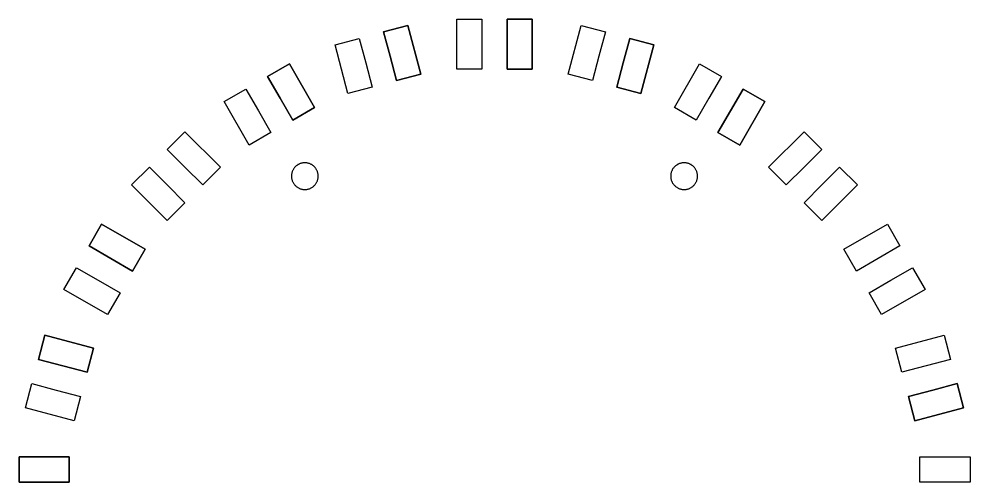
# Model space of a CAD drawing. Extents: x 89 to 208, y 46 to 165.
# Drawn here: x 91.9 to 205.4, y 106.8 to 162.1 of the extents above; entities that cross this region are included whole.
import ezdxf

# ---------------------------------------------------------------- set-up
doc = ezdxf.new("R2010")
doc.units = 0
doc.layers.get('0').update_dxf_attribs({"linetype": 'CONTINUOUS'})

# ---------------------------------------------------------------- blocks, each defined once
blk = doc.blocks.new('BLOCK_18')
at = {"color": 7}
blk.add_lwpolyline([(199.45, 106.8), (199.45, 109.8), (205.45, 109.8), (205.45, 106.8), (202.45, 106.8), (199.45, 106.8)], dxfattribs=at)
blk = doc.blocks.new('BLOCK_19')
at = {"color": 7}
blk.add_lwpolyline([(196.55, 122.79), (202.35, 124.34), (203.12, 121.44), (200.23, 120.66), (197.33, 119.89), (196.55, 122.79)], dxfattribs=at)
blk = doc.blocks.new('BLOCK_20')
at = {"color": 7}
blk.add_lwpolyline([(203.9, 118.54), (201, 117.77), (198.1, 116.99), (198.88, 114.09), (204.68, 115.65), (203.9, 118.54)], dxfattribs=at)
blk = doc.blocks.new('BLOCK_21')
at = {"color": 7}
blk.add_lwpolyline([(193.4, 129.38), (195.99, 130.88), (198.59, 132.38), (200.09, 129.78), (194.9, 126.78), (193.4, 129.38)], dxfattribs=at)
blk = doc.blocks.new('BLOCK_22')
at = {"color": 7}
blk.add_lwpolyline([(191.9, 131.98), (190.4, 134.58), (195.59, 137.58), (197.09, 134.98), (194.49, 133.48), (191.9, 131.98)], dxfattribs=at)
blk = doc.blocks.new('BLOCK_23')
at = {"color": 7}
blk.add_lwpolyline([(187.76, 138.01), (185.64, 140.13), (187.76, 142.25), (189.88, 144.37), (192.01, 142.25), (187.76, 138.01)], dxfattribs=at)
blk = doc.blocks.new('BLOCK_24')
at = {"color": 7}
blk.add_lwpolyline([(181.4, 144.37), (185.64, 148.61), (187.76, 146.49), (185.64, 144.37), (183.52, 142.25), (181.4, 144.37)], dxfattribs=at)
blk = doc.blocks.new('BLOCK_25')
at = {"color": 7}
blk.add_lwpolyline([(170.17, 151.5), (173.17, 156.7), (175.77, 155.2), (174.27, 152.6), (172.77, 150), (170.17, 151.5)], dxfattribs=at)
blk = doc.blocks.new('BLOCK_26')
at = {"color": 7}
blk.add_lwpolyline([(175.37, 148.5), (176.87, 151.1), (178.37, 153.7), (180.97, 152.2), (177.97, 147), (175.37, 148.5)], dxfattribs=at)
blk = doc.blocks.new('BLOCK_27')
at = {"color": 7}
blk.add_lwpolyline([(164.06, 156.83), (164.83, 159.73), (167.73, 158.96), (166.18, 153.16), (163.28, 153.94), (164.06, 156.83)], dxfattribs=at)
blk = doc.blocks.new('BLOCK_28')
at = {"color": 7}
blk.add_lwpolyline([(160.38, 154.71), (157.48, 155.49), (159.04, 161.29), (161.93, 160.51), (161.16, 157.61), (160.38, 154.71)], dxfattribs=at)
blk = doc.blocks.new('BLOCK_29')
at = {"color": 7}
blk.add_lwpolyline([(150.2, 156.05), (150.2, 159.05), (150.2, 162.05), (153.2, 162.05), (153.2, 156.05), (150.2, 156.05)], dxfattribs=at)
blk = doc.blocks.new('BLOCK_30')
at = {"color": 7}
blk.add_lwpolyline([(144.2, 156.05), (144.2, 162.05), (147.2, 162.05), (147.2, 159.05), (147.2, 156.05), (144.2, 156.05)], dxfattribs=at)
blk = doc.blocks.new('BLOCK_31')
at = {"color": 7}
blk.add_lwpolyline([(138.35, 161.29), (135.46, 160.51), (136.23, 157.61), (137.01, 154.71), (139.91, 155.49), (138.35, 161.29)], dxfattribs=at)
blk = doc.blocks.new('BLOCK_32')
at = {"color": 7}
blk.add_lwpolyline([(134.11, 153.94), (131.21, 153.16), (129.66, 158.96), (132.56, 159.73), (133.34, 156.83), (134.11, 153.94)], dxfattribs=at)
blk = doc.blocks.new('BLOCK_33')
at = {"color": 7}
blk.add_lwpolyline([(119.42, 147), (116.42, 152.2), (119.02, 153.7), (120.52, 151.1), (122.02, 148.5), (119.42, 147)], dxfattribs=at)
blk = doc.blocks.new('BLOCK_34')
at = {"color": 7}
blk.add_lwpolyline([(124.62, 150), (123.12, 152.6), (121.62, 155.2), (124.22, 156.7), (127.22, 151.5), (124.62, 150)], dxfattribs=at)
blk = doc.blocks.new('BLOCK_35')
at = {"color": 7}
blk.add_lwpolyline([(109.63, 146.49), (111.75, 144.37), (113.87, 142.25), (115.99, 144.37), (111.75, 148.61), (109.63, 146.49)], dxfattribs=at)
blk = doc.blocks.new('BLOCK_36')
at = {"color": 7}
blk.add_lwpolyline([(109.63, 138.01), (105.39, 142.25), (107.51, 144.37), (109.63, 142.25), (111.75, 140.13), (109.63, 138.01)], dxfattribs=at)
blk = doc.blocks.new('BLOCK_37')
at = {"color": 7}
blk.add_lwpolyline([(102.5, 126.78), (97.3, 129.78), (98.8, 132.38), (101.4, 130.88), (104, 129.38), (102.5, 126.78)], dxfattribs=at)
blk = doc.blocks.new('BLOCK_38')
at = {"color": 7}
blk.add_lwpolyline([(105.5, 131.98), (102.9, 133.48), (100.3, 134.98), (101.8, 137.58), (107, 134.58), (105.5, 131.98)], dxfattribs=at)
blk = doc.blocks.new('BLOCK_39')
at = {"color": 7}
blk.add_lwpolyline([(95.04, 124.34), (94.27, 121.44), (97.17, 120.66), (100.06, 119.89), (100.84, 122.79), (95.04, 124.34)], dxfattribs=at)
blk = doc.blocks.new('BLOCK_40')
at = {"color": 7}
blk.add_lwpolyline([(98.51, 114.09), (92.71, 115.65), (93.49, 118.54), (96.39, 117.77), (99.29, 116.99), (98.51, 114.09)], dxfattribs=at)
blk = doc.blocks.new('BLOCK_42')
at = {"color": 7}
blk.add_lwpolyline([(97.95, 109.8), (97.95, 106.8), (94.95, 106.8), (91.95, 106.8), (91.95, 109.8), (97.95, 109.8)], dxfattribs=at)
blk = doc.blocks.new('BLOCK_58')
at = {"color": 7}
blk.add_lwpolyline([(201, 117.77), (203.9, 118.54), (204.68, 115.65), (198.88, 114.09), (198.1, 116.99), (201, 117.77)], dxfattribs=at)
blk = doc.blocks.new('BLOCK_59')
at = {"color": 7}
blk.add_lwpolyline([(195.99, 130.88), (198.59, 132.38), (200.09, 129.78), (194.9, 126.78), (193.4, 129.38), (195.99, 130.88)], dxfattribs=at)
blk = doc.blocks.new('BLOCK_60')
at = {"color": 7}
blk.add_lwpolyline([(187.76, 142.25), (185.64, 140.13), (187.76, 138.01), (192.01, 142.25), (189.88, 144.37), (187.76, 142.25)], dxfattribs=at)
blk = doc.blocks.new('BLOCK_61')
at = {"color": 7}
blk.add_lwpolyline([(176.87, 151.1), (175.37, 148.5), (177.97, 147), (180.97, 152.2), (178.37, 153.7), (176.87, 151.1)], dxfattribs=at)
blk = doc.blocks.new('BLOCK_62')
at = {"color": 7}
blk.add_lwpolyline([(164.06, 156.83), (163.28, 153.94), (166.18, 153.16), (167.73, 158.96), (164.83, 159.73), (164.06, 156.83)], dxfattribs=at)
blk = doc.blocks.new('BLOCK_63')
at = {"color": 7}
blk.add_lwpolyline([(150.2, 159.05), (150.2, 156.05), (153.2, 156.05), (153.2, 162.05), (150.2, 162.05), (150.2, 159.05)], dxfattribs=at)
blk = doc.blocks.new('BLOCK_64')
at = {"color": 7}
blk.add_lwpolyline([(136.23, 157.61), (135.46, 160.51), (138.35, 161.29), (139.91, 155.49), (137.01, 154.71), (136.23, 157.61)], dxfattribs=at)
blk = doc.blocks.new('BLOCK_65')
at = {"color": 7}
blk.add_lwpolyline([(123.12, 152.6), (124.62, 150), (127.22, 151.5), (124.22, 156.7), (121.62, 155.2), (123.12, 152.6)], dxfattribs=at)
blk = doc.blocks.new('BLOCK_66')
at = {"color": 7}
blk.add_lwpolyline([(111.75, 144.37), (109.63, 146.49), (111.75, 148.61), (115.99, 144.37), (113.87, 142.25), (111.75, 144.37)], dxfattribs=at)
blk = doc.blocks.new('BLOCK_67')
at = {"color": 7}
blk.add_lwpolyline([(102.9, 133.48), (105.5, 131.98), (107, 134.58), (101.8, 137.58), (100.3, 134.98), (102.9, 133.48)], dxfattribs=at)
blk = doc.blocks.new('BLOCK_68')
at = {"color": 7}
blk.add_lwpolyline([(97.17, 120.66), (94.27, 121.44), (95.04, 124.34), (100.84, 122.79), (100.06, 119.89), (97.17, 120.66)], dxfattribs=at)
blk = doc.blocks.new('BLOCK_69')
at = {"color": 7}
blk.add_lwpolyline([(94.95, 106.8), (97.95, 106.8), (97.95, 109.8), (91.95, 109.8), (91.95, 106.8), (94.95, 106.8)], dxfattribs=at)
blk = doc.blocks.new('BLOCK_75')
at = {"color": 7}
blk.add_open_spline([(124.46, 143.3), (124.46, 143.36), (124.46, 143.41), (124.47, 143.47), (124.48, 143.52), (124.48, 143.57), (124.49, 143.63), (124.5, 143.68), (124.52, 143.73), (124.53, 143.78), (124.55, 143.83), (124.57, 143.88), (124.59, 143.93), (124.61, 143.97), (124.63, 144.02), (124.65, 144.07), (124.68, 144.11), (124.71, 144.16), (124.73, 144.2), (124.76, 144.24), (124.79, 144.28), (124.83, 144.32), (124.86, 144.36), (124.89, 144.4), (124.93, 144.44), (124.97, 144.47), (125, 144.51), (125.04, 144.54), (125.08, 144.57), (125.12, 144.6), (125.17, 144.63), (125.21, 144.66), (125.25, 144.69), (125.3, 144.71), (125.34, 144.74), (125.39, 144.76), (125.44, 144.78), (125.49, 144.8), (125.54, 144.82), (125.59, 144.83), (125.64, 144.85), (125.69, 144.86), (125.74, 144.87), (125.79, 144.88), (125.84, 144.89), (125.9, 144.9), (125.95, 144.9), (126.01, 144.9), (126.06, 144.9), (126.12, 144.9), (126.17, 144.9), (126.23, 144.9), (126.28, 144.89), (126.33, 144.88), (126.38, 144.87), (126.44, 144.86), (126.49, 144.85), (126.54, 144.83), (126.59, 144.82), (126.64, 144.8), (126.68, 144.78), (126.73, 144.76), (126.78, 144.74), (126.82, 144.71), (126.87, 144.69), (126.91, 144.66), (126.96, 144.63), (127, 144.6), (127.04, 144.57), (127.08, 144.54), (127.12, 144.51), (127.16, 144.47), (127.19, 144.44), (127.23, 144.4), (127.26, 144.36), (127.3, 144.32), (127.33, 144.28), (127.36, 144.24), (127.39, 144.2), (127.42, 144.16), (127.44, 144.11), (127.47, 144.07), (127.49, 144.02), (127.52, 143.97), (127.54, 143.93), (127.56, 143.88), (127.57, 143.83), (127.59, 143.78), (127.61, 143.73), (127.62, 143.68), (127.63, 143.63), (127.64, 143.57), (127.65, 143.52), (127.65, 143.47), (127.66, 143.41), (127.66, 143.36), (127.66, 143.3), (127.66, 143.25), (127.66, 143.19), (127.65, 143.14), (127.65, 143.09), (127.64, 143.03), (127.63, 142.98), (127.62, 142.93), (127.61, 142.88), (127.59, 142.83), (127.57, 142.78), (127.56, 142.73), (127.54, 142.68), (127.52, 142.63), (127.49, 142.59), (127.47, 142.54), (127.44, 142.5), (127.42, 142.45), (127.39, 142.41), (127.36, 142.37), (127.33, 142.33), (127.3, 142.29), (127.26, 142.25), (127.23, 142.21), (127.19, 142.17), (127.16, 142.14), (127.12, 142.1), (127.08, 142.07), (127.04, 142.04), (127, 142.01), (126.96, 141.98), (126.91, 141.95), (126.87, 141.92), (126.82, 141.9), (126.78, 141.87), (126.73, 141.85), (126.68, 141.83), (126.64, 141.81), (126.59, 141.79), (126.54, 141.78), (126.49, 141.76), (126.44, 141.75), (126.38, 141.74), (126.33, 141.73), (126.28, 141.72), (126.23, 141.71), (126.17, 141.71), (126.12, 141.7), (126.06, 141.7), (126.01, 141.7), (125.95, 141.71), (125.9, 141.71), (125.84, 141.72), (125.79, 141.73), (125.74, 141.74), (125.69, 141.75), (125.64, 141.76), (125.59, 141.78), (125.54, 141.79), (125.49, 141.81), (125.44, 141.83), (125.39, 141.85), (125.34, 141.87), (125.3, 141.9), (125.25, 141.92), (125.21, 141.95), (125.17, 141.98), (125.12, 142.01), (125.08, 142.04), (125.04, 142.07), (125, 142.1), (124.97, 142.14), (124.93, 142.17), (124.89, 142.21), (124.86, 142.25), (124.83, 142.29), (124.79, 142.33), (124.76, 142.37), (124.73, 142.41), (124.71, 142.45), (124.68, 142.5), (124.65, 142.54), (124.63, 142.59), (124.61, 142.63), (124.59, 142.68), (124.57, 142.73), (124.55, 142.78), (124.53, 142.83), (124.52, 142.88), (124.5, 142.93), (124.49, 142.98), (124.48, 143.03), (124.48, 143.09), (124.47, 143.14), (124.46, 143.19), (124.46, 143.25), (124.46, 143.3), (124.46, 143.3), (124.46, 143.3), (124.46, 143.3), (124.46, 143.3), (124.46, 143.3), (124.46, 143.3), (124.46, 143.3), (124.46, 143.3), (124.46, 143.3), (124.46, 143.3), (124.46, 143.3), (124.46, 143.3), (124.46, 143.3), (124.46, 143.3), (124.46, 143.3), (124.46, 143.3), (124.46, 143.3), (124.46, 143.3), (124.46, 143.3), (124.46, 143.3), (124.46, 143.3), (124.46, 143.3), (124.46, 143.3), (124.46, 143.3), (124.46, 143.3), (124.46, 143.3), (124.46, 143.3), (124.46, 143.3), (124.46, 143.3), (124.46, 143.3), (124.46, 143.3), (124.46, 143.3), (124.46, 143.3), (124.46, 143.3), (124.46, 143.3), (124.46, 143.3), (124.46, 143.3), (124.46, 143.3), (124.46, 143.3), (124.46, 143.3), (124.46, 143.3), (124.46, 143.3), (124.46, 143.3), (124.46, 143.3), (124.46, 143.3), (124.46, 143.3), (124.46, 143.3), (124.46, 143.3)], degree=3, knots=[0, 0, 0, 0, 1, 1, 1, 2, 2, 2, 3, 3, 3, 4, 4, 4, 5, 5, 5, 6, 6, 6, 7, 7, 7, 8, 8, 8, 9, 9, 9, 10, 10, 10, 11, 11, 11, 12, 12, 12, 13, 13, 13, 14, 14, 14, 15, 15, 15, 16, 16, 16, 17, 17, 17, 18, 18, 18, 19, 19, 19, 20, 20, 20, 21, 21, 21, 22, 22, 22, 23, 23, 23, 24, 24, 24, 25, 25, 25, 26, 26, 26, 27, 27, 27, 28, 28, 28, 29, 29, 29, 30, 30, 30, 31, 31, 31, 32, 32, 32, 33, 33, 33, 34, 34, 34, 35, 35, 35, 36, 36, 36, 37, 37, 37, 38, 38, 38, 39, 39, 39, 40, 40, 40, 41, 41, 41, 42, 42, 42, 43, 43, 43, 44, 44, 44, 45, 45, 45, 46, 46, 46, 47, 47, 47, 48, 48, 48, 49, 49, 49, 50, 50, 50, 51, 51, 51, 52, 52, 52, 53, 53, 53, 54, 54, 54, 55, 55, 55, 56, 56, 56, 57, 57, 57, 58, 58, 58, 59, 59, 59, 60, 60, 60, 61, 61, 61, 62, 62, 62, 63, 63, 63, 64, 64, 64, 65, 65, 65, 66, 66, 66, 67, 67, 67, 68, 68, 68, 69, 69, 69, 70, 70, 70, 71, 71, 71, 72, 72, 72, 73, 73, 73, 74, 74, 74, 75, 75, 75, 76, 76, 76, 77, 77, 77, 78, 78, 78, 79, 79, 79, 80, 80, 80, 80], dxfattribs=at)
blk = doc.blocks.new('BLOCK_76')
at = {"color": 7}
blk.add_open_spline([(169.73, 143.3), (169.73, 143.36), (169.73, 143.41), (169.74, 143.47), (169.74, 143.52), (169.75, 143.57), (169.76, 143.63), (169.77, 143.68), (169.79, 143.73), (169.8, 143.78), (169.82, 143.83), (169.84, 143.88), (169.86, 143.93), (169.88, 143.97), (169.9, 144.02), (169.92, 144.07), (169.95, 144.11), (169.97, 144.16), (170, 144.2), (170.03, 144.24), (170.06, 144.28), (170.1, 144.32), (170.13, 144.36), (170.16, 144.4), (170.2, 144.44), (170.23, 144.47), (170.27, 144.51), (170.31, 144.54), (170.35, 144.57), (170.39, 144.6), (170.44, 144.63), (170.48, 144.66), (170.52, 144.69), (170.57, 144.71), (170.61, 144.74), (170.66, 144.76), (170.71, 144.78), (170.76, 144.8), (170.8, 144.82), (170.85, 144.83), (170.9, 144.85), (170.96, 144.86), (171.01, 144.87), (171.06, 144.88), (171.11, 144.89), (171.17, 144.9), (171.22, 144.9), (171.27, 144.9), (171.33, 144.9), (171.39, 144.9), (171.44, 144.9), (171.49, 144.9), (171.55, 144.89), (171.6, 144.88), (171.65, 144.87), (171.7, 144.86), (171.76, 144.85), (171.81, 144.83), (171.86, 144.82), (171.91, 144.8), (171.95, 144.78), (172, 144.76), (172.05, 144.74), (172.09, 144.71), (172.14, 144.69), (172.18, 144.66), (172.22, 144.63), (172.27, 144.6), (172.31, 144.57), (172.35, 144.54), (172.39, 144.51), (172.43, 144.47), (172.46, 144.44), (172.5, 144.4), (172.53, 144.36), (172.56, 144.32), (172.6, 144.28), (172.63, 144.24), (172.66, 144.2), (172.69, 144.16), (172.71, 144.11), (172.74, 144.07), (172.76, 144.02), (172.78, 143.97), (172.8, 143.93), (172.82, 143.88), (172.84, 143.83), (172.86, 143.78), (172.87, 143.73), (172.89, 143.68), (172.9, 143.63), (172.91, 143.57), (172.92, 143.52), (172.92, 143.47), (172.93, 143.41), (172.93, 143.36), (172.93, 143.3), (172.93, 143.25), (172.93, 143.19), (172.92, 143.14), (172.92, 143.09), (172.91, 143.03), (172.9, 142.98), (172.89, 142.93), (172.87, 142.88), (172.86, 142.83), (172.84, 142.78), (172.82, 142.73), (172.8, 142.68), (172.78, 142.63), (172.76, 142.59), (172.74, 142.54), (172.71, 142.5), (172.69, 142.45), (172.66, 142.41), (172.63, 142.37), (172.6, 142.33), (172.56, 142.29), (172.53, 142.25), (172.5, 142.21), (172.46, 142.17), (172.43, 142.14), (172.39, 142.1), (172.35, 142.07), (172.31, 142.04), (172.27, 142.01), (172.22, 141.98), (172.18, 141.95), (172.14, 141.92), (172.09, 141.9), (172.05, 141.87), (172, 141.85), (171.95, 141.83), (171.91, 141.81), (171.86, 141.79), (171.81, 141.78), (171.76, 141.76), (171.7, 141.75), (171.65, 141.74), (171.6, 141.73), (171.55, 141.72), (171.49, 141.71), (171.44, 141.71), (171.39, 141.7), (171.33, 141.7), (171.27, 141.7), (171.22, 141.71), (171.17, 141.71), (171.11, 141.72), (171.06, 141.73), (171.01, 141.74), (170.96, 141.75), (170.9, 141.76), (170.85, 141.78), (170.8, 141.79), (170.76, 141.81), (170.71, 141.83), (170.66, 141.85), (170.61, 141.87), (170.57, 141.9), (170.52, 141.92), (170.48, 141.95), (170.44, 141.98), (170.39, 142.01), (170.35, 142.04), (170.31, 142.07), (170.27, 142.1), (170.23, 142.14), (170.2, 142.17), (170.16, 142.21), (170.13, 142.25), (170.1, 142.29), (170.06, 142.33), (170.03, 142.37), (170, 142.41), (169.97, 142.45), (169.95, 142.5), (169.92, 142.54), (169.9, 142.59), (169.88, 142.63), (169.86, 142.68), (169.84, 142.73), (169.82, 142.78), (169.8, 142.83), (169.79, 142.88), (169.77, 142.93), (169.76, 142.98), (169.75, 143.03), (169.74, 143.09), (169.74, 143.14), (169.73, 143.19), (169.73, 143.25), (169.73, 143.3), (169.73, 143.3), (169.73, 143.3), (169.73, 143.3), (169.73, 143.3), (169.73, 143.3), (169.73, 143.3), (169.73, 143.3), (169.73, 143.3), (169.73, 143.3), (169.73, 143.3), (169.73, 143.3), (169.73, 143.3), (169.73, 143.3), (169.73, 143.3), (169.73, 143.3), (169.73, 143.3), (169.73, 143.3), (169.73, 143.3), (169.73, 143.3), (169.73, 143.3), (169.73, 143.3), (169.73, 143.3), (169.73, 143.3), (169.73, 143.3), (169.73, 143.3), (169.73, 143.3), (169.73, 143.3), (169.73, 143.3), (169.73, 143.3), (169.73, 143.3), (169.73, 143.3), (169.73, 143.3), (169.73, 143.3), (169.73, 143.3), (169.73, 143.3), (169.73, 143.3), (169.73, 143.3), (169.73, 143.3), (169.73, 143.3), (169.73, 143.3), (169.73, 143.3), (169.73, 143.3), (169.73, 143.3), (169.73, 143.3), (169.73, 143.3), (169.73, 143.3), (169.73, 143.3), (169.73, 143.3)], degree=3, knots=[0, 0, 0, 0, 1, 1, 1, 2, 2, 2, 3, 3, 3, 4, 4, 4, 5, 5, 5, 6, 6, 6, 7, 7, 7, 8, 8, 8, 9, 9, 9, 10, 10, 10, 11, 11, 11, 12, 12, 12, 13, 13, 13, 14, 14, 14, 15, 15, 15, 16, 16, 16, 17, 17, 17, 18, 18, 18, 19, 19, 19, 20, 20, 20, 21, 21, 21, 22, 22, 22, 23, 23, 23, 24, 24, 24, 25, 25, 25, 26, 26, 26, 27, 27, 27, 28, 28, 28, 29, 29, 29, 30, 30, 30, 31, 31, 31, 32, 32, 32, 33, 33, 33, 34, 34, 34, 35, 35, 35, 36, 36, 36, 37, 37, 37, 38, 38, 38, 39, 39, 39, 40, 40, 40, 41, 41, 41, 42, 42, 42, 43, 43, 43, 44, 44, 44, 45, 45, 45, 46, 46, 46, 47, 47, 47, 48, 48, 48, 49, 49, 49, 50, 50, 50, 51, 51, 51, 52, 52, 52, 53, 53, 53, 54, 54, 54, 55, 55, 55, 56, 56, 56, 57, 57, 57, 58, 58, 58, 59, 59, 59, 60, 60, 60, 61, 61, 61, 62, 62, 62, 63, 63, 63, 64, 64, 64, 65, 65, 65, 66, 66, 66, 67, 67, 67, 68, 68, 68, 69, 69, 69, 70, 70, 70, 71, 71, 71, 72, 72, 72, 73, 73, 73, 74, 74, 74, 75, 75, 75, 76, 76, 76, 77, 77, 77, 78, 78, 78, 79, 79, 79, 80, 80, 80, 80], dxfattribs=at)

msp = doc.modelspace()

# ---------------------------------------------------------------- block references
for name in ['BLOCK_31', 'BLOCK_64', 'BLOCK_30', 'BLOCK_29', 'BLOCK_63', 'BLOCK_28', 'BLOCK_32', 'BLOCK_27', 'BLOCK_62', 'BLOCK_34', 'BLOCK_65', 'BLOCK_25', 'BLOCK_33', 'BLOCK_26', 'BLOCK_61', 'BLOCK_35', 'BLOCK_66', 'BLOCK_24', 'BLOCK_36', 'BLOCK_75', 'BLOCK_76', 'BLOCK_23', 'BLOCK_60', 'BLOCK_38', 'BLOCK_67', 'BLOCK_22', 'BLOCK_37', 'BLOCK_21', 'BLOCK_59', 'BLOCK_39', 'BLOCK_68', 'BLOCK_19', 'BLOCK_40', 'BLOCK_20', 'BLOCK_58', 'BLOCK_42', 'BLOCK_69', 'BLOCK_18']:
    msp.add_blockref(name, (0, 0))

doc.saveas('drawing.dxf')
